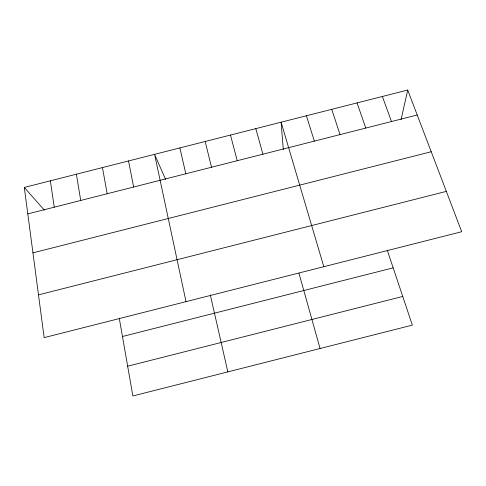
<?xml version="1.0" encoding="UTF-8"?>
<svg xmlns="http://www.w3.org/2000/svg" width="486" height="486" viewBox="0 0 486 486"><rect width="100%" height="100%" fill="white"/><g stroke="black" fill="none" stroke-linecap="round" stroke-linejoin="round"><path stroke-width="0.73" d="M401.072 119.586L407.711 90.038L24.3 187.438L44.153 337.636L461.7 231.725L407.711 90.038M27.799 213.901L417.225 115M32.945 252.854L431.222 151.741M38.497 294.874L446.33 191.387M122.466 336.5L393.174 267.853M127.66 366.201L402.748 296.46M24.3 187.438L44.366 210.177M165.574 179.395L154.578 154.341L186.023 301.648M382.385 96.471L391.497 121.536M357.058 102.904L365.776 128.067M387.227 250.077L412.335 325.128L132.866 395.962L119.24 318.051M331.738 109.338L340.054 134.598M306.417 115.771L314.339 141.128M323.816 266.699L281.102 122.199L283.289 149.5M298.951 273.229L320.067 348.517M255.794 128.632L262.92 154.19M230.486 135.059L237.217 160.714M205.177 141.487L211.513 167.245M179.875 147.914L185.816 173.769M210.317 294.947L227.843 371.887M128.517 160.963L133.65 187.019M102.455 167.579L107.181 193.738M76.399 174.201L80.712 200.463M50.35 180.816L54.256 207.182"/></g></svg>
